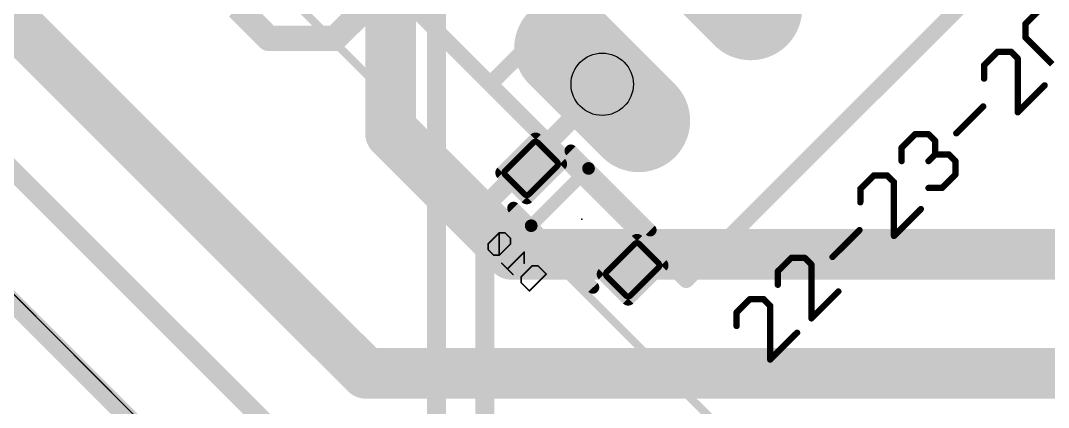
# Model space of a CAD drawing. Extents: x -76 to 580, y -41 to 95.
# Drawn here: x 284.73 to 301.21, y 9.14 to 15.35 of the extents above; entities that cross this region are included whole.
import ezdxf

# ---------------------------------------------------------------- set-up
doc = ezdxf.new("R2010")
doc.units = 0
for name, color, linetype in [('1', 22, 'CONTINUOUS'), ('16', 175, 'CONTINUOUS'), ('17', 82, 'CONTINUOUS'), ('21', 32, 'CONTINUOUS'), ('24', 7, 'CONTINUOUS'), ('26', 253, 'CONTINUOUS'), ('27', 253, 'CONTINUOUS'), ('29', 253, 'CONTINUOUS'), ('30', 253, 'CONTINUOUS'), ('32', 253, 'CONTINUOUS'), ('44', 253, 'CONTINUOUS'), ('51', 53, 'CONTINUOUS'), ('52', 253, 'CONTINUOUS'), ('57', 253, 'CONTINUOUS')]:
    doc.layers.add(name, color=color, linetype=linetype)

# ---------------------------------------------------------------- blocks, each defined once
blk = doc.blocks.new('RECT100800X132800R30')
at = {"const_width": 0.0945}
blk.add_lwpolyline([(0.2677, -0.3205), (0.2677, 0.3205, 0.4142), (0.2205, 0.3678), (-0.2205, 0.3678, 0.4142), (-0.2677, 0.3205), (-0.2677, -0.3205, 0.4142), (-0.2205, -0.3678), (0.2205, -0.3678, 0.4142)], format="xyb", close=True, dxfattribs=at)
blk.add_solid([(-0.2441, -0.3441), (0.2441, -0.3441), (-0.2441, 0.3441), (0.2441, 0.3441)])
blk = doc.blocks.new('RECT125184X157184R30')
at = {"const_width": 0.1174}
blk.add_lwpolyline([(0.3325, -0.3738), (0.3325, 0.3738, 0.4142), (0.2738, 0.4325), (-0.2738, 0.4325, 0.4142), (-0.3325, 0.3738), (-0.3325, -0.3738, 0.4142), (-0.2738, -0.4325), (0.2738, -0.4325, 0.4142)], format="xyb", close=True, dxfattribs=at)
blk.add_solid([(-0.2992, -0.3992), (0.2992, -0.3992), (-0.2992, 0.3992), (0.2992, 0.3992)])
blk = doc.blocks.new('LONGP100')
at = {"const_width": 1}
blk.add_lwpolyline([(-0.5, 0), (0.5, 0)], dxfattribs=at)
at = {"const_width": 0.5}
for points in [[(-0.5, 0.25, 1), (-0.5, -0.25)], [(0.5, -0.25, 1), (0.5, 0.25)]]:
    blk.add_lwpolyline(points, format="xyb", dxfattribs=at)

msp = doc.modelspace()

# ---------------------------------------------------------------- linework, layer by layer
at = {"layer": '1'}
for points, const_width in [([(290.2673, 9.6874), (273.0846, 26.8701)], 0.8128), ([(289.2774, 8.2731), (273.0846, 24.4659)], 0.3048), ([(289.5602, 5.869), (271.9533, 23.4759)], 0.3048), ([(290.6638, 13.5336), (290.6638, 17.0411)], 0.8128), ([(292.6008, 11.5966), (290.6638, 13.5336)], 0.8128), ([(303.2074, 11.5966), (292.6008, 11.5966)], 0.8128), ([(306.5308, 9.6874), (290.2673, 9.6874)], 0.8128)]:
    msp.add_lwpolyline(points, dxfattribs=dict(at, const_width=const_width))
at = {"layer": '1', "const_width": 0.4064}
for points in [[(290.8075, 13.6772, 1), (290.5201, 13.3899)], [(290.4606, 13.5336, 1), (290.867, 13.5336)], [(292.6008, 11.7998, 1), (292.6008, 11.3933)], [(292.4571, 11.4529, 1), (292.7445, 11.7402)], [(290.2673, 9.8906, 1), (290.2673, 9.4842)], [(290.1236, 9.5437, 1), (290.411, 9.831)]]:
    msp.add_lwpolyline(points, format="xyb", dxfattribs=at)
at = {"layer": '16'}
for points, const_width in [([(291.3987, 16.6877), (289.7724, 15.0614)], 0.4064), ([(291.3987, 6.0104), (291.3987, 16.6877)], 0.3048), ([(288.7117, 15.0614), (288.2167, 15.5563)], 0.4064), ([(289.7724, 15.0614), (288.7117, 15.0614)], 0.4064), ([(292.6361, 12.834), (294.0928, 14.2906)], 0.3048), ([(294.0574, 14.326), (294.0928, 14.2906)], 0.3048), ([(292.919, 12.9754), (292.7776, 12.834)], 0.3048), ([(292.1765, 12.3744), (292.6361, 12.834)], 0.3048), ([(292.7776, 12.834), (292.6361, 12.834)], 0.3048), ([(292.1765, 6.364), (292.1765, 12.3744)], 0.3048)]:
    msp.add_lwpolyline(points, dxfattribs=dict(at, const_width=const_width))
for points, const_width in [([(288.7117, 15.163, 1), (288.7117, 14.9598)], 0.2032), ([(288.6399, 14.9895, 1), (288.7835, 15.1332)], 0.2032), ([(289.7005, 15.1332, 1), (289.8442, 14.9895)], 0.2032), ([(289.7724, 14.9598, 1), (289.7724, 15.163)], 0.2032), ([(294.1113, 14.3799, 1), (294.0035, 14.2721)], 0.1524), ([(294.1467, 14.2367, 1), (294.0389, 14.3445)], 0.1524), ([(294.0389, 14.2367, 1), (294.1467, 14.3445)], 0.1524), ([(292.9729, 12.9215, 1), (292.8651, 13.0293)], 0.1524), ([(292.6361, 12.9102, 1), (292.6361, 12.7578)], 0.1524), ([(292.5823, 12.8879, 1), (292.69, 12.7801)], 0.1524), ([(292.69, 12.7801, 1), (292.5823, 12.8879)], 0.1524), ([(292.7237, 12.8879, 1), (292.8314, 12.7801)], 0.1524), ([(292.7776, 12.7578, 1), (292.7776, 12.9102)], 0.1524), ([(292.2527, 12.3744, 1), (292.1003, 12.3744)], 0.1524), ([(292.1226, 12.4282, 1), (292.2304, 12.3205)], 0.1524)]:
    msp.add_lwpolyline(points, format="xyb", dxfattribs=dict(at, const_width=const_width))
at = {"layer": '21', "const_width": 0.254}
for points in [[(292.2614, 14.326), (297.6495, 19.7141)], [(300.7926, 16.571), (295.4045, 11.1829)], [(292.2614, 14.326), (290.9143, 15.673)], [(295.4045, 11.1829), (292.2614, 14.326)]]:
    msp.add_lwpolyline(points, dxfattribs=at)
at = {"layer": '21', "const_width": 0.127}
for points in [[(292.3063, 14.3709, 1), (292.2165, 14.2811)], [(292.2165, 14.3709, 1), (292.3063, 14.2811)], [(292.2165, 14.2811, 1), (292.3063, 14.3709)], [(295.3596, 11.2278, 1), (295.4494, 11.138)], [(295.3596, 11.138, 1), (295.4494, 11.2278)]]:
    msp.add_lwpolyline(points, format="xyb", dxfattribs=at)
at = {"layer": '24'}
msp.add_point((293.7322, 12.1622), dxfattribs=at)
at = {"layer": '26', "const_width": 0.0254}
for points in [[(292.4073, 11.9429), (292.2275, 11.7631)], [(292.4972, 11.9429), (292.4073, 11.9429)], [(292.4073, 11.5834), (292.4073, 11.9429)], [(292.5871, 11.853), (292.4972, 11.9429)], [(292.2275, 11.7631), (292.2275, 11.6732)], [(292.4073, 11.5834), (292.5871, 11.7631)], [(292.5871, 11.7631), (292.5871, 11.853)], [(292.2275, 11.6732), (292.3174, 11.5834)], [(292.3174, 11.5834), (292.4073, 11.5834)], [(292.8067, 11.6333), (292.5371, 11.3637)], [(292.8067, 11.4536), (292.8067, 11.6333)], [(292.627, 11.2738), (292.4472, 11.4536)], [(292.7568, 11.2339), (292.9365, 11.4137)], [(292.9365, 11.4137), (293.0264, 11.4137)], [(293.0264, 11.4137), (293.1612, 11.2788)], [(292.7568, 11.144), (292.7568, 11.2339)], [(293.1612, 11.2788), (292.8916, 11.0092)], [(292.8916, 11.0092), (292.7568, 11.144)]]:
    msp.add_lwpolyline(points, dxfattribs=at)
at = {"layer": '26', "const_width": 0.0127}
for points in [[(292.4073, 11.9492, 1), (292.4073, 11.9365)], [(292.4137, 11.9429, 1), (292.401, 11.9429)], [(292.4118, 11.9384, 1), (292.4028, 11.9474)], [(292.5017, 11.9474, 1), (292.4927, 11.9384)], [(292.4972, 11.9365, 1), (292.4972, 11.9492)], [(292.2339, 11.7631, 1), (292.2212, 11.7631)], [(292.2231, 11.7676, 1), (292.232, 11.7586)], [(292.5934, 11.853, 1), (292.5807, 11.853)], [(292.5807, 11.7631, 1), (292.5934, 11.7631)], [(292.5826, 11.8485, 1), (292.5915, 11.8575)], [(292.5915, 11.7586, 1), (292.5826, 11.7676)], [(292.232, 11.6777, 1), (292.2231, 11.6687)], [(292.2212, 11.6732, 1), (292.2339, 11.6732)], [(292.3174, 11.5897, 1), (292.3174, 11.577)], [(292.3129, 11.5789, 1), (292.3219, 11.5878)], [(292.4028, 11.5878, 1), (292.4118, 11.5789)], [(292.401, 11.5834, 1), (292.4137, 11.5834)], [(292.4073, 11.577, 1), (292.4073, 11.5897)], [(292.8131, 11.6333, 1), (292.8004, 11.6333)], [(292.8112, 11.6288, 1), (292.8022, 11.6378)], [(292.4517, 11.4581, 1), (292.4427, 11.4491)], [(292.5326, 11.3682, 1), (292.5416, 11.3592)], [(292.8004, 11.4536, 1), (292.8131, 11.4536)], [(292.9365, 11.42, 1), (292.9365, 11.4073)], [(292.941, 11.4092, 1), (292.932, 11.4181)], [(293.0309, 11.4181, 1), (293.0219, 11.4092)], [(293.0264, 11.4073, 1), (293.0264, 11.42)], [(292.6225, 11.2693, 1), (292.6315, 11.2783)], [(292.7631, 11.2339, 1), (292.7504, 11.2339)], [(292.7523, 11.2384, 1), (292.7612, 11.2294)], [(293.1657, 11.2744, 1), (293.1567, 11.2833)], [(293.1567, 11.2744, 1), (293.1657, 11.2833)], [(292.7612, 11.1485, 1), (292.7523, 11.1395)], [(292.7504, 11.144, 1), (292.7631, 11.144)], [(292.8871, 11.0137, 1), (292.8961, 11.0047)], [(292.8871, 11.0047, 1), (292.8961, 11.0137)]]:
    msp.add_lwpolyline(points, format="xyb", dxfattribs=at)
at = {"layer": '27', "const_width": 0.1016}
for points in [[(300.8428, 15.2932), (301.0585, 15.509)], [(300.8428, 15.0775), (300.8428, 15.2932)], [(301.2742, 14.6461), (300.8428, 15.0775)], [(300.397, 14.8474), (300.1813, 14.6317)], [(300.6127, 14.8474), (300.397, 14.8474)], [(300.7206, 14.7396), (300.6127, 14.8474)], [(300.1813, 14.6317), (300.1813, 14.416)], [(300.7206, 13.8768), (300.7206, 14.7396)], [(301.152, 14.3082), (300.7206, 13.8768)], [(299.7355, 13.5388), (300.1669, 13.9702)], [(298.8583, 13.3087), (299.074, 13.5244)], [(299.074, 13.5244), (299.2897, 13.5244)], [(299.2897, 13.5244), (299.3975, 13.4166)], [(298.8583, 13.093), (298.8583, 13.3087)], [(299.3975, 13.4166), (299.3975, 13.2009)], [(299.3975, 13.2009), (299.2897, 13.093)], [(299.3975, 13.2009), (299.6132, 13.2009)], [(299.6132, 13.2009), (299.7211, 13.093)], [(299.7211, 13.093), (299.7211, 12.8773)], [(298.4125, 12.8629), (298.1968, 12.6472)], [(298.6282, 12.8629), (298.4125, 12.8629)], [(298.736, 12.7551), (298.6282, 12.8629)], [(299.7211, 12.8773), (299.5054, 12.6616)], [(298.1968, 12.6472), (298.1968, 12.4315)], [(298.736, 11.8922), (298.736, 12.7551)], [(299.5054, 12.6616), (299.2897, 12.6616)], [(299.1674, 12.3236), (298.736, 11.8922)], [(297.751, 11.5543), (298.1824, 11.9857)], [(297.0894, 11.5399), (296.8737, 11.3242)], [(297.3052, 11.5399), (297.0894, 11.5399)], [(297.413, 11.432), (297.3052, 11.5399)], [(296.8737, 11.3242), (296.8737, 11.1085)], [(297.413, 10.5692), (297.413, 11.432)], [(297.8444, 11.0006), (297.413, 10.5692)], [(296.4279, 10.8784), (296.2122, 10.6627)], [(296.6436, 10.8784), (296.4279, 10.8784)], [(296.7515, 10.7705), (296.6436, 10.8784)], [(296.7515, 9.9077), (296.7515, 10.7705)], [(296.2122, 10.6627), (296.2122, 10.447)], [(297.1829, 10.3391), (296.7515, 9.9077)]]:
    msp.add_lwpolyline(points, dxfattribs=at)
at = {"layer": '27', "const_width": 0.0508}
for points in [[(300.8682, 15.2932, 1), (300.8174, 15.2932)], [(300.8248, 15.3112, 1), (300.8607, 15.2753)], [(300.8608, 15.0955, 1), (300.8248, 15.0596)], [(300.8174, 15.0775, 1), (300.8682, 15.0775)], [(300.397, 14.8728, 1), (300.397, 14.822)], [(300.415, 14.8295, 1), (300.379, 14.8654)], [(300.6307, 14.8654, 1), (300.5947, 14.8295)], [(300.6127, 14.822, 1), (300.6127, 14.8728)], [(300.2067, 14.6317, 1), (300.1559, 14.6317)], [(300.1633, 14.6497, 1), (300.1992, 14.6138)], [(300.746, 14.7396, 1), (300.6952, 14.7396)], [(300.7026, 14.7216, 1), (300.7385, 14.7575)], [(300.1559, 14.416, 1), (300.2067, 14.416)], [(301.1699, 14.2902, 1), (301.134, 14.3261)], [(300.1849, 13.9523, 1), (300.1489, 13.9882)], [(300.7026, 13.8947, 1), (300.7385, 13.8588)], [(300.6952, 13.8768, 1), (300.746, 13.8768)], [(299.074, 13.5498, 1), (299.074, 13.499)], [(299.0919, 13.5065, 1), (299.056, 13.5424)], [(299.3076, 13.5424, 1), (299.2717, 13.5065)], [(299.2897, 13.499, 1), (299.2897, 13.5498)], [(299.7175, 13.5568, 1), (299.7534, 13.5208)], [(298.8837, 13.3087, 1), (298.8329, 13.3087)], [(298.8403, 13.3267, 1), (298.8762, 13.2908)], [(299.4229, 13.4166, 1), (299.3721, 13.4166)], [(299.3796, 13.3986, 1), (299.4155, 13.4345)], [(299.3975, 13.2263, 1), (299.3975, 13.1755)], [(299.3721, 13.2009, 1), (299.4229, 13.2009)], [(299.4155, 13.1829, 1), (299.3796, 13.2188)], [(299.6312, 13.2188, 1), (299.5953, 13.1829)], [(299.6132, 13.1755, 1), (299.6132, 13.2263)], [(298.8329, 13.093, 1), (298.8837, 13.093)], [(299.2717, 13.111, 1), (299.3076, 13.075)], [(299.7465, 13.093, 1), (299.6957, 13.093)], [(299.7031, 13.075, 1), (299.7391, 13.111)], [(298.4125, 12.8883, 1), (298.4125, 12.8375)], [(298.4304, 12.845, 1), (298.3945, 12.8809)], [(298.6461, 12.8809, 1), (298.6102, 12.845)], [(298.6282, 12.8375, 1), (298.6282, 12.8883)], [(299.6957, 12.8773, 1), (299.7465, 12.8773)], [(299.7391, 12.8593, 1), (299.7031, 12.8953)], [(298.2221, 12.6472, 1), (298.1714, 12.6472)], [(298.7614, 12.7551, 1), (298.7106, 12.7551)], [(298.7181, 12.7371, 1), (298.754, 12.773)], [(299.2897, 12.687, 1), (299.2897, 12.6362)], [(299.4874, 12.6795, 1), (299.5234, 12.6436)], [(299.5054, 12.6362, 1), (299.5054, 12.687)], [(298.1788, 12.6652, 1), (298.2147, 12.6292)], [(298.1714, 12.4315, 1), (298.2222, 12.4315)], [(299.1854, 12.3057, 1), (299.1495, 12.3416)], [(298.2003, 11.9677, 1), (298.1644, 12.0037)], [(298.7106, 11.8922, 1), (298.7614, 11.8922)], [(298.7181, 11.9102, 1), (298.754, 11.8743)], [(297.0894, 11.5653, 1), (297.0894, 11.5145)], [(297.1074, 11.5219, 1), (297.0715, 11.5579)], [(297.3231, 11.5579, 1), (297.2872, 11.5219)], [(297.3052, 11.5145, 1), (297.3052, 11.5653)], [(297.733, 11.5722, 1), (297.7689, 11.5363)], [(296.8991, 11.3242, 1), (296.8483, 11.3242)], [(297.4384, 11.432, 1), (297.3876, 11.432)], [(297.395, 11.4141, 1), (297.431, 11.45)], [(296.8558, 11.3421, 1), (296.8917, 11.3062)], [(296.8483, 11.1085, 1), (296.8991, 11.1085)], [(297.8624, 10.9827, 1), (297.8265, 11.0186)], [(296.4279, 10.9038, 1), (296.4279, 10.853)], [(296.4459, 10.8604, 1), (296.41, 10.8963)], [(296.6616, 10.8963, 1), (296.6257, 10.8604)], [(296.6436, 10.853, 1), (296.6436, 10.9038)], [(296.7769, 10.7705, 1), (296.7261, 10.7705)], [(296.7335, 10.7526, 1), (296.7695, 10.7885)], [(296.2376, 10.6627, 1), (296.1868, 10.6627)], [(296.1943, 10.6806, 1), (296.2302, 10.6447)], [(297.395, 10.5872, 1), (297.431, 10.5512)], [(297.3876, 10.5692, 1), (297.4384, 10.5692)], [(296.1868, 10.447, 1), (296.2376, 10.447)], [(297.2009, 10.3212, 1), (297.165, 10.3571)], [(296.7335, 9.9257, 1), (296.7695, 9.8897)], [(296.7261, 9.9077, 1), (296.7769, 9.9077)]]:
    msp.add_lwpolyline(points, format="xyb", dxfattribs=at)
at = {"layer": '44'}
msp.add_circle((294.0574, 14.326), 0.5, dxfattribs=at)
at = {"layer": '51', "const_width": 0.127}
msp.add_lwpolyline([(301.581, 3.182), (270.4683, 34.2947)], dxfattribs=at)
at = {"layer": '52', "const_width": 0.1016}
for points in [[(293.5913, 13.2942, 1), (293.5195, 13.2223)], [(293.5913, 13.2942, 1), (293.5195, 13.2223)], [(293.8741, 13.0113, 1), (293.8023, 12.9395)], [(293.8741, 13.0113, 1), (293.8023, 12.9395)], [(293.8741, 12.9395, 1), (293.8023, 13.0113)], [(293.8741, 12.9395, 1), (293.8023, 13.0113)], [(293.8023, 12.9395, 1), (293.8741, 13.0113)], [(293.8023, 12.9395, 1), (293.8741, 13.0113)], [(292.6721, 12.3749, 1), (292.6002, 12.3031)], [(292.6721, 12.3749, 1), (292.6002, 12.3031)], [(292.9549, 12.0921, 1), (292.8831, 12.0202)], [(292.9549, 12.0921, 1), (292.8831, 12.0202)], [(292.8831, 12.0921, 1), (292.9549, 12.0202)], [(292.8831, 12.0921, 1), (292.9549, 12.0202)], [(292.8831, 12.0202, 1), (292.9549, 12.0921)], [(292.8831, 12.0202, 1), (292.9549, 12.0921)], [(294.7923, 11.9495, 1), (294.8641, 12.0214)], [(294.7923, 11.9495, 1), (294.8641, 12.0214)], [(293.873, 11.0303, 1), (293.9449, 11.1021)], [(293.873, 11.0303, 1), (293.9449, 11.1021)]]:
    msp.add_lwpolyline(points, format="xyb", dxfattribs=at)
at = {"layer": '52', "const_width": 0.2032}
for points in [[(293.5554, 13.2582), (293.8382, 12.9754)], [(293.5554, 13.2582), (293.8382, 12.9754)], [(292.919, 12.0562), (293.8382, 12.9754)], [(292.919, 12.0562), (293.8382, 12.9754)], [(293.8382, 12.9754), (294.8282, 11.9855)], [(293.8382, 12.9754), (294.8282, 11.9855)], [(292.6361, 12.339), (292.919, 12.0562)], [(292.6361, 12.339), (292.919, 12.0562)], [(292.919, 12.0562), (293.9089, 11.0662)], [(292.919, 12.0562), (293.9089, 11.0662)]]:
    msp.add_lwpolyline(points, dxfattribs=at)
at = {"layer": '57'}
for p, q in [((247.2576, 48.3131), (314.6448, -19.0742)), ((291.7699, 3.8007), (268.7006, 26.8701))]:
    msp.add_line(p, q, dxfattribs=at)

# ---------------------------------------------------------------- block references
at = {"layer": '16', "rotation": 315}
for p in [(292.919, 12.9754), (294.5453, 11.3491)]:
    msp.add_blockref('RECT100800X132800R30', p, dxfattribs=at)
at = {"layer": '17', "xscale": 1.5, "yscale": 1.5, "rotation": 135}
for p in [(295.8535, 16.122), (295.8535, 16.122), (294.0574, 14.326), (294.0574, 14.326)]:
    msp.add_blockref('LONGP100', p, dxfattribs=at)
at = {"layer": '29', "xscale": 1.6524, "yscale": 1.6524, "rotation": 135}
for p in [(295.8535, 16.122), (294.0574, 14.326)]:
    msp.add_blockref('LONGP100', p, dxfattribs=at)
at = {"layer": '30', "xscale": 1.6524, "yscale": 1.6524, "rotation": 135}
for p in [(295.8535, 16.122), (294.0574, 14.326)]:
    msp.add_blockref('LONGP100', p, dxfattribs=at)
at = {"layer": '30', "rotation": 315}
for p in [(292.919, 12.9754), (294.5453, 11.3491)]:
    msp.add_blockref('RECT125184X157184R30', p, dxfattribs=at)
at = {"layer": '32', "rotation": 315}
for p in [(292.919, 12.9754), (294.5453, 11.3491)]:
    msp.add_blockref('RECT100800X132800R30', p, dxfattribs=at)

doc.saveas('drawing.dxf')
